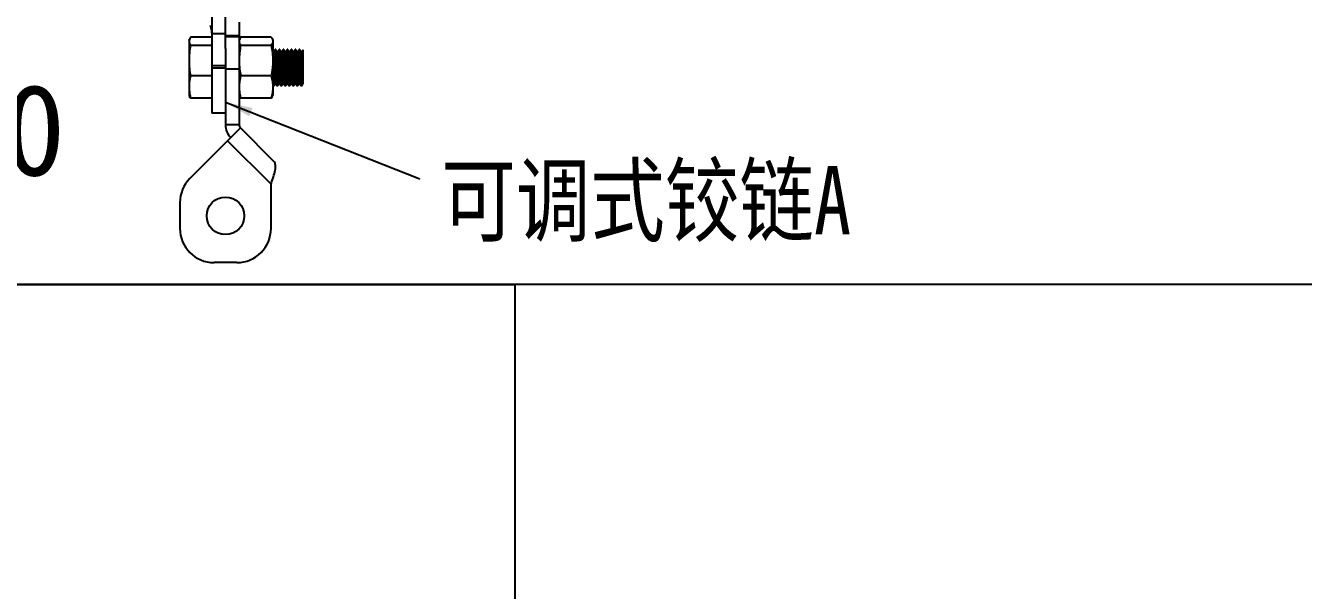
# Model space of a CAD drawing. Extents: x 1680110 to 4798266, y 269661 to 1249705.
# Drawn here: x 2405521 to 2410215, y 650550 to 652624 of the extents above; entities that cross this region are included whole.
import ezdxf

# ---------------------------------------------------------------- set-up
doc = ezdxf.new("R2010")
doc.units = 0
doc.header["$LTSCALE"] = 1000
doc.header["$MEASUREMENT"] = 0
doc.layers.add('BZ', color=8, linetype='Continuous')
doc.layers.add('DIM_SYMB', color=3, linetype='Continuous')
doc.styles.add('HZ', font='txt', dxfattribs={"width": 0.7, "height": 5, "bigfont": 'STF:宋体'})
doc.styles.get("Standard").update_dxf_attribs({"font": 'gbenor.shx', "bigfont": 'gbcbig.shx'})
doc.dimstyles.get("Standard").update_dxf_attribs({"dimscale": 100, "dimtxt": 3.5, "dimasz": 1, "dimexe": 2.5, "dimexo": 3, "dimgap": 1.5, "dimtad": 1, "dimdec": 0, "dimzin": 0, "dimdsep": 46, "dimtxsty": 'Standard', "dimblk": 'ARCHTICK', "dimcen": 0.09, "dimadec": 0, "dimazin": 0, "dimtfac": 1, "dimtdec": 0, "dimtix": 1, "dimtmove": 2, "dimatfit": 3, "dimfxl": 1, "dimtolj": 1, "dimtzin": 0, "dimarcsym": 0})

# ---------------------------------------------------------------- blocks, each defined once
blk = doc.blocks.new('gfhhrryyfd')
at = {"linetype": 'Continuous'}
for p, q in [((3694999.2, -1754705.8), (3694999.2, -1755142.8)), ((3695049.4, -1754904.8), (3695049.4, -1754705.8)), ((3695099.6, -1754808.3), (3695099.6, -1755184.6)), ((3694915.6, -1754875.2), (3694916.9, -1754871.5)), ((3694915.6, -1754875.2), (3694915.6, -1755075.9)), ((3694999.2, -1754863.6), (3694921.2, -1754863.6)), ((3694999.2, -1754850), (3695049.4, -1754850)), ((3695049.4, -1754857.3), (3695099.6, -1754857.3)), ((3695099.6, -1754862.4), (3695049.4, -1754862.4)), ((3695099.6, -1754875.2), (3695100.9, -1754871.5)), ((3695217.7, -1754863.6), (3695105.2, -1754863.6)), ((3695222, -1754871.5), (3695223.3, -1754875.2)), ((3695223.3, -1754875.2), (3695223.3, -1755075.9)), ((3694999.2, -1754893.6), (3694921.2, -1754893.6)), ((3695049.4, -1754904.8), (3695049.4, -1755184.6)), ((3695217.7, -1754893.6), (3695105.2, -1754893.6)), ((3695224, -1754916.7), (3695223.3, -1754915.5)), ((3695227.5, -1754916.6), (3695224, -1754916.6)), ((3695232, -1754908.8), (3695227.5, -1754916.5)), ((3695232, -1754908.8), (3695232.1, -1754908.6)), ((3695234, -1754908.6), (3695232.1, -1754908.6)), ((3695234.1, -1754908.8), (3695234, -1754908.6)), ((3695238.6, -1754916.6), (3695234.1, -1754908.8)), ((3695242.2, -1754916.6), (3695238.6, -1754916.6)), ((3695238.7, -1754916.7), (3695238.6, -1754916.6)), ((3695246.6, -1754908.8), (3695242.1, -1754916.5)), ((3695246.6, -1754908.8), (3695246.8, -1754908.6)), ((3695248.6, -1754908.6), (3695246.8, -1754908.6)), ((3695248.7, -1754908.8), (3695248.6, -1754908.6)), ((3695253.2, -1754916.6), (3695248.7, -1754908.8)), ((3695256.8, -1754916.6), (3695253.2, -1754916.6)), ((3695253.3, -1754916.7), (3695253.2, -1754916.6)), ((3695261.3, -1754908.8), (3695256.8, -1754916.5)), ((3695261.3, -1754908.8), (3695261.4, -1754908.6)), ((3695263.2, -1754908.6), (3695261.4, -1754908.6)), ((3695263.4, -1754908.8), (3695263.2, -1754908.6)), ((3695267.9, -1754916.6), (3695263.4, -1754908.8)), ((3695271.5, -1754916.6), (3695267.9, -1754916.6)), ((3695268, -1754916.7), (3695267.9, -1754916.6)), ((3695275.9, -1754908.8), (3695271.4, -1754916.5)), ((3695275.9, -1754908.8), (3695276, -1754908.6)), ((3695277.9, -1754908.6), (3695276, -1754908.6)), ((3695278, -1754908.8), (3695277.9, -1754908.6)), ((3695282.5, -1754916.6), (3695278, -1754908.8)), ((3695286.1, -1754916.6), (3695282.5, -1754916.6)), ((3695282.6, -1754916.7), (3695282.5, -1754916.6)), ((3695290.5, -1754908.8), (3695286, -1754916.5)), ((3695290.5, -1754908.8), (3695290.7, -1754908.6)), ((3695292.5, -1754908.6), (3695290.7, -1754908.6)), ((3695292.6, -1754908.8), (3695292.5, -1754908.6)), ((3695297.2, -1754916.6), (3695292.6, -1754908.8)), ((3695300.7, -1754916.6), (3695297.2, -1754916.6)), ((3695297.2, -1754916.7), (3695297.2, -1754916.6)), ((3695305.2, -1754908.8), (3695300.7, -1754916.5)), ((3695305.2, -1754908.8), (3695305.3, -1754908.6)), ((3695307.1, -1754908.6), (3695305.3, -1754908.6)), ((3695307.3, -1754908.8), (3695307.1, -1754908.6)), ((3695311.8, -1754916.6), (3695307.3, -1754908.8)), ((3695315.4, -1754916.6), (3695311.8, -1754916.6)), ((3695311.9, -1754916.7), (3695311.8, -1754916.6)), ((3695319.8, -1754908.8), (3695315.3, -1754916.5)), ((3695319.8, -1754908.8), (3695320, -1754908.6)), ((3695321.8, -1754908.6), (3695320, -1754908.6)), ((3695321.9, -1754908.8), (3695321.8, -1754908.6)), ((3695326.4, -1754916.6), (3695321.9, -1754908.8)), ((3695330, -1754916.6), (3695326.4, -1754916.6)), ((3695326.5, -1754916.7), (3695326.4, -1754916.6)), ((3695333.7, -1754910), (3695329.9, -1754916.5)), ((3695333.7, -1754910), (3695333.7, -1755034.5)), ((3695049.4, -1754968.2), (3694999.2, -1754968.2)), ((3694999.2, -1754975.5), (3695049.4, -1754975.5)), ((3695099.6, -1754980.7), (3695049.4, -1754980.7)), ((3694999.2, -1755005.5), (3694921.2, -1755005.5)), ((3695217.7, -1755005.5), (3695105.2, -1755005.5)), ((3694915.6, -1755075.9), (3694916.9, -1755079.6)), ((3695099.6, -1755075.9), (3695100.9, -1755079.6)), ((3695222, -1755079.6), (3695223.3, -1755075.9)), ((3695223.3, -1755040), (3695224.7, -1755042.3)), ((3695224.7, -1755042.3), (3695224.8, -1755042.4)), ((3695226.6, -1755042.4), (3695224.8, -1755042.4)), ((3695226.8, -1755042.3), (3695226.6, -1755042.4)), ((3695226.8, -1755042.3), (3695231.3, -1755034.5)), ((3695231.2, -1755034.5), (3695234.8, -1755034.5)), ((3695234.7, -1755034.4), (3695234.8, -1755034.5)), ((3695234.8, -1755034.5), (3695239.3, -1755042.3)), ((3695239.3, -1755042.3), (3695239.5, -1755042.4)), ((3695241.3, -1755042.4), (3695239.5, -1755042.4)), ((3695241.4, -1755042.3), (3695241.3, -1755042.4)), ((3695241.4, -1755042.3), (3695245.9, -1755034.5)), ((3695245.8, -1755034.5), (3695249.4, -1755034.5)), ((3695249.3, -1755034.4), (3695249.4, -1755034.5)), ((3695249.4, -1755034.5), (3695253.9, -1755042.3)), ((3695253.9, -1755042.3), (3695254.1, -1755042.4)), ((3695255.9, -1755042.4), (3695254.1, -1755042.4)), ((3695256.1, -1755042.3), (3695255.9, -1755042.4)), ((3695256.1, -1755042.3), (3695260.5, -1755034.5)), ((3695260.5, -1755034.5), (3695264.1, -1755034.5)), ((3695264, -1755034.4), (3695264.1, -1755034.5)), ((3695264.1, -1755034.5), (3695268.6, -1755042.3)), ((3695268.6, -1755042.3), (3695268.7, -1755042.4)), ((3695270.6, -1755042.4), (3695268.7, -1755042.4)), ((3695270.7, -1755042.3), (3695270.6, -1755042.4)), ((3695270.7, -1755042.3), (3695275.2, -1755034.5)), ((3695275.1, -1755034.5), (3695278.7, -1755034.5)), ((3695278.6, -1755034.4), (3695278.7, -1755034.5)), ((3695278.7, -1755034.5), (3695283.2, -1755042.3)), ((3695283.2, -1755042.3), (3695283.4, -1755042.4)), ((3695285.2, -1755042.4), (3695283.4, -1755042.4)), ((3695285.3, -1755042.3), (3695285.2, -1755042.4)), ((3695285.3, -1755042.3), (3695289.8, -1755034.5)), ((3695289.8, -1755034.5), (3695293.3, -1755034.5)), ((3695293.3, -1755034.4), (3695293.3, -1755034.5)), ((3695293.3, -1755034.5), (3695297.9, -1755042.3)), ((3695297.9, -1755042.3), (3695298, -1755042.4)), ((3695299.8, -1755042.4), (3695298, -1755042.4)), ((3695300, -1755042.3), (3695299.8, -1755042.4)), ((3695300, -1755042.3), (3695304.4, -1755034.5)), ((3695304.4, -1755034.5), (3695308, -1755034.5)), ((3695307.9, -1755034.4), (3695308, -1755034.5)), ((3695308, -1755034.5), (3695312.5, -1755042.3)), ((3695312.5, -1755042.3), (3695312.6, -1755042.4)), ((3695314.5, -1755042.4), (3695312.6, -1755042.4)), ((3695314.6, -1755042.3), (3695314.5, -1755042.4)), ((3695314.6, -1755042.3), (3695319.1, -1755034.5)), ((3695319, -1755034.5), (3695322.6, -1755034.5)), ((3695322.5, -1755034.4), (3695322.4, -1755034.1)), ((3695322.5, -1755034.4), (3695322.6, -1755034.5)), ((3695322.6, -1755034.5), (3695327.1, -1755042.3)), ((3695327.3, -1755042.4), (3695327.1, -1755042.3)), ((3695329.1, -1755042.4), (3695327.3, -1755042.4)), ((3695329.1, -1755042.4), (3695329.2, -1755042.3)), ((3695329.2, -1755042.3), (3695333.7, -1755034.5)), ((3695333.7, -1755034.5), (3695333.7, -1755034.5)), ((3694999.2, -1755087.5), (3694921.2, -1755087.5)), ((3695217.7, -1755087.5), (3695105.2, -1755087.5)), ((3695049.4, -1755142.8), (3694999.2, -1755142.8)), ((3695104.5, -1755196.5), (3694918.9, -1755382)), ((3695099.6, -1755184.6), (3695049.4, -1755184.6)), ((3695227.6, -1755319.6), (3695104.5, -1755196.5)), ((3695216.7, -1755403.3), (3695057.1, -1755243.8)), ((3695216.7, -1755565.2), (3695216.7, -1755403.3)), ((3694882.1, -1755470.8), (3694882.1, -1755565.2)), ((3695091.2, -1755690.6), (3695007.6, -1755690.6))]:
    blk.add_line(p, q, dxfattribs=at)
blk.add_circle((3695049.4, -1755519.2), 69, dxfattribs=at)
for centre, radius, start, end in [((3695116.3, -1755184.6), 66.9, 180, 225), ((3695116.3, -1755184.6), 16.7, 180, 225), ((3695007.6, -1755470.8), 125.5, 135, 180), ((3695007.6, -1755565.2), 125.5, 180, 270), ((3695091.2, -1755565.2), 125.5, 270, 0)]:
    blk.add_arc(centre, radius, start, end, dxfattribs=at)
for points, knots in [([(3694999.2, -1754847.1), (3694999.2, -1754844.8), (3694998.8, -1754835.8), (3694996.7, -1754826.9), (3694994.3, -1754820.6)], [0, 0, 0, 0, 0.253333, 1, 1, 1, 1]), ([(3694916.8, -1754871.6), (3694916.6, -1754872.2), (3694915.9, -1754874.4), (3694915.6, -1754876.8), (3694915.6, -1754878.6)], [0, 0, 0, 0, 0.256979, 1, 1, 1, 1]), ([(3694915.6, -1754878.6), (3694915.6, -1754881.2), (3694916.8, -1754886.6), (3694919.6, -1754891.3), (3694921.2, -1754893.6)], [0, 0, 0, 0, 0.473493, 1, 1, 1, 1]), ([(3694921.2, -1754863.6), (3694920.7, -1754864.3), (3694919.1, -1754866.8), (3694917.6, -1754869.5), (3694916.8, -1754871.6)], [0, 0, 0, 0, 0.262452, 1, 1, 1, 1]), ([(3695100.8, -1754871.6), (3695100.6, -1754872.2), (3695099.9, -1754874.4), (3695099.6, -1754876.8), (3695099.6, -1754878.6)], [0, 0, 0, 0, 0.256979, 1, 1, 1, 1]), ([(3695099.6, -1754878.6), (3695099.6, -1754881.2), (3695100.8, -1754886.6), (3695103.6, -1754891.3), (3695105.2, -1754893.6)], [0, 0, 0, 0, 0.473493, 1, 1, 1, 1]), ([(3695105.2, -1754863.6), (3695104.7, -1754864.3), (3695103, -1754866.8), (3695101.6, -1754869.5), (3695100.8, -1754871.6)], [0, 0, 0, 0, 0.262452, 1, 1, 1, 1]), ([(3695217.7, -1754863.6), (3695218.1, -1754864.3), (3695219.8, -1754866.8), (3695221.3, -1754869.5), (3695222, -1754871.6)], [0, 0, 0, 0, 0.262452, 1, 1, 1, 1]), ([(3695223.3, -1754878.6), (3695223.3, -1754881.2), (3695222.1, -1754886.6), (3695219.3, -1754891.3), (3695217.7, -1754893.6)], [0, 0, 0, 0, 0.473493, 1, 1, 1, 1]), ([(3695222, -1754871.6), (3695222.2, -1754872.2), (3695223, -1754874.4), (3695223.3, -1754876.8), (3695223.3, -1754878.6)], [0, 0, 0, 0, 0.256979, 1, 1, 1, 1]), ([(3695231.2, -1755034.5), (3695231.1, -1755034.5), (3695230.9, -1755034), (3695230.7, -1755033.3), (3695230.5, -1755031.9), (3695230.3, -1755030), (3695230.1, -1755027.7), (3695229.8, -1755023.6), (3695229.4, -1755017.4), (3695228.9, -1755008.9), (3695228.5, -1754999.2), (3695228.1, -1754988.6), (3695227.6, -1754977.5), (3695227.2, -1754966.4), (3695226.7, -1754955.6), (3695226.3, -1754945.5), (3695225.9, -1754936.5), (3695225.4, -1754929), (3695225, -1754923.2), (3695224.7, -1754919.5), (3695224.3, -1754917.5), (3695224.2, -1754916.9), (3695224, -1754916.7)], [0, 0, 0, 0, 0.002979, 0.01011, 0.021658, 0.037569, 0.057721, 0.081935, 0.141647, 0.214533, 0.297928, 0.388772, 0.483731, 0.57932, 0.672029, 0.758454, 0.835426, 0.900125, 0.95019, 0.983823, 0.99411, 1, 1, 1, 1]), ([(3695234.7, -1755034.4), (3695234.6, -1755034.2), (3695234.4, -1755033.5), (3695234.1, -1755031.6), (3695233.7, -1755027.9), (3695233.3, -1755022.1), (3695232.9, -1755014.6), (3695232.4, -1755005.6), (3695232, -1754995.5), (3695231.6, -1754984.7), (3695231.1, -1754973.6), (3695230.7, -1754962.5), (3695230.3, -1754951.9), (3695229.8, -1754942.2), (3695229.4, -1754933.7), (3695229, -1754927.5), (3695228.7, -1754923.4), (3695228.5, -1754921), (3695228.3, -1754919.2), (3695228, -1754917.8), (3695227.9, -1754917.1), (3695227.7, -1754916.6), (3695227.5, -1754916.6)], [0, 0, 0, 0, 0.005873, 0.016149, 0.049758, 0.099805, 0.164491, 0.241456, 0.327881, 0.420594, 0.516191, 0.611162, 0.702019, 0.785427, 0.858327, 0.918049, 0.942268, 0.962424, 0.978338, 0.989888, 0.997021, 1, 1, 1, 1]), ([(3695232.1, -1754908.6), (3695232.3, -1754908.6), (3695232.5, -1754909.2), (3695232.6, -1754910.1), (3695232.9, -1754911.7), (3695233.1, -1754913.9), (3695233.3, -1754916.7), (3695233.6, -1754921.6), (3695233.8, -1754925.5), (3695234, -1754928.2)], [0, 0, 0, 0, 0.020019, 0.07017, 0.151772, 0.264355, 0.406919, 0.578181, 1, 1, 1, 1]), ([(3695234, -1754928.2), (3695234.2, -1754933.3), (3695234.7, -1754944.4), (3695235.3, -1754961.9), (3695236, -1754980.5), (3695236.6, -1754998.6), (3695237.2, -1755012.8), (3695237.6, -1755022.9), (3695237.9, -1755029.1), (3695238.3, -1755034.1), (3695238.6, -1755038), (3695238.9, -1755040.6), (3695239.1, -1755041.9), (3695239.3, -1755042.3)], [0, 0, 0, 0, 0.134266, 0.291405, 0.458589, 0.622157, 0.76875, 0.831861, 0.886406, 0.93127, 0.965547, 0.98857, 1, 1, 1, 1]), ([(3695235.8, -1754928.2), (3695235.7, -1754925.6), (3695235.4, -1754921.1), (3695235.1, -1754915.8), (3695234.8, -1754912.5), (3695234.6, -1754910.7), (3695234.4, -1754909.6), (3695234.2, -1754908.9), (3695234.1, -1754908.8)], [0, 0, 0, 0, 0.396583, 0.701222, 0.815876, 0.904197, 0.965566, 1, 1, 1, 1]), ([(3695241.3, -1755042.4), (3695241.2, -1755042.4), (3695241, -1755042.1), (3695240.9, -1755041.6), (3695240.7, -1755040.7), (3695240.5, -1755038.8), (3695240.2, -1755035.6), (3695239.9, -1755030.8), (3695239.5, -1755024.8), (3695239.2, -1755017.7), (3695238.9, -1755009.7), (3695238.4, -1754997.7), (3695237.8, -1754981.9), (3695237.2, -1754962.9), (3695236.5, -1754944.9), (3695236, -1754933.5), (3695235.8, -1754928.2)], [0, 0, 0, 0, 0.002174, 0.007143, 0.015155, 0.026218, 0.057308, 0.0998, 0.152795, 0.215156, 0.285539, 0.362424, 0.528951, 0.700411, 0.862061, 1, 1, 1, 1]), ([(3695245.8, -1755034.5), (3695245.7, -1755034.5), (3695245.5, -1755034), (3695245.4, -1755033.3), (3695245.1, -1755031.9), (3695244.9, -1755030), (3695244.7, -1755027.7), (3695244.4, -1755023.6), (3695244, -1755017.4), (3695243.6, -1755008.9), (3695243.1, -1754999.2), (3695242.7, -1754988.6), (3695242.3, -1754977.5), (3695241.8, -1754966.4), (3695241.4, -1754955.6), (3695240.9, -1754945.5), (3695240.5, -1754936.5), (3695240.1, -1754929), (3695239.7, -1754923.2), (3695239.3, -1754919.5), (3695239, -1754917.5), (3695238.8, -1754916.9), (3695238.7, -1754916.7)], [0, 0, 0, 0, 0.002978, 0.01011, 0.021657, 0.037569, 0.05772, 0.081935, 0.141646, 0.214533, 0.297927, 0.388772, 0.483732, 0.579321, 0.67203, 0.758455, 0.835427, 0.900125, 0.95019, 0.983823, 0.994113, 1, 1, 1, 1]), ([(3695249.3, -1755034.4), (3695249.2, -1755034.2), (3695249.1, -1755033.5), (3695248.7, -1755031.6), (3695248.4, -1755027.9), (3695247.9, -1755022.1), (3695247.5, -1755014.6), (3695247.1, -1755005.6), (3695246.6, -1754995.5), (3695246.2, -1754984.7), (3695245.8, -1754973.6), (3695245.3, -1754962.5), (3695244.9, -1754951.9), (3695244.5, -1754942.2), (3695244, -1754933.7), (3695243.6, -1754927.5), (3695243.3, -1754923.4), (3695243.1, -1754921), (3695242.9, -1754919.2), (3695242.7, -1754917.8), (3695242.5, -1754917.1), (3695242.3, -1754916.6), (3695242.2, -1754916.6)], [0, 0, 0, 0, 0.005876, 0.016149, 0.049759, 0.099805, 0.164492, 0.241457, 0.327882, 0.420595, 0.516192, 0.611162, 0.702019, 0.785427, 0.858326, 0.918048, 0.942268, 0.962423, 0.978338, 0.989888, 0.997021, 1, 1, 1, 1]), ([(3695246.8, -1754908.6), (3695246.9, -1754908.6), (3695247.1, -1754909.2), (3695247.3, -1754910.1), (3695247.5, -1754911.7), (3695247.7, -1754913.9), (3695247.9, -1754916.7), (3695248.3, -1754921.6), (3695248.5, -1754925.5), (3695248.6, -1754928.2)], [0, 0, 0, 0, 0.020001, 0.07014, 0.151733, 0.264317, 0.406882, 0.578148, 1, 1, 1, 1]), ([(3695248.6, -1754928.2), (3695248.9, -1754933.3), (3695249.3, -1754944.4), (3695250, -1754961.9), (3695250.6, -1754980.5), (3695251.2, -1754998.6), (3695251.8, -1755012.8), (3695252.3, -1755022.9), (3695252.6, -1755029.1), (3695252.9, -1755034.1), (3695253.2, -1755038), (3695253.6, -1755040.6), (3695253.7, -1755041.9), (3695253.9, -1755042.3)], [0, 0, 0, 0, 0.134269, 0.291411, 0.458596, 0.622169, 0.768759, 0.831867, 0.886409, 0.931272, 0.965549, 0.988571, 1, 1, 1, 1]), ([(3695249.2, -1754911.1), (3695249.2, -1754910.6), (3695249, -1754909.8), (3695248.9, -1754909), (3695248.7, -1754908.8)], [0, 0, 0, 0, 0.649891, 1, 1, 1, 1]), ([(3695250.4, -1754928.2), (3695250.3, -1754924.7), (3695249.9, -1754919), (3695249.5, -1754913.3), (3695249.2, -1754911.1)], [0, 0, 0, 0, 0.610019, 1, 1, 1, 1]), ([(3695255.9, -1755042.4), (3695255.8, -1755042.4), (3695255.7, -1755042.1), (3695255.5, -1755041.6), (3695255.4, -1755040.7), (3695255.1, -1755038.8), (3695254.8, -1755035.6), (3695254.5, -1755030.8), (3695254.2, -1755024.8), (3695253.8, -1755017.7), (3695253.5, -1755009.7), (3695253, -1754997.7), (3695252.5, -1754981.9), (3695251.8, -1754962.9), (3695251.2, -1754944.9), (3695250.7, -1754933.5), (3695250.4, -1754928.2)], [0, 0, 0, 0, 0.002174, 0.007143, 0.015155, 0.026219, 0.057308, 0.099801, 0.152799, 0.215164, 0.285548, 0.362433, 0.52896, 0.700423, 0.862066, 1, 1, 1, 1]), ([(3695253.8, -1754918.7), (3695253.7, -1754918.3), (3695253.6, -1754917.6), (3695253.4, -1754916.9), (3695253.3, -1754916.7)], [0, 0, 0, 0, 0.639122, 1, 1, 1, 1]), ([(3695260.5, -1755034.5), (3695260.4, -1755034.5), (3695260.2, -1755034.1), (3695260, -1755033.4), (3695259.8, -1755032.2), (3695259.5, -1755029.8), (3695259.2, -1755025.6), (3695258.8, -1755019.5), (3695258.4, -1755011.9), (3695258, -1755003.2), (3695257.5, -1754993.6), (3695257, -1754979.9), (3695256.3, -1754963.1), (3695255.6, -1754944.5), (3695254.8, -1754929.9), (3695254.2, -1754921.8), (3695253.8, -1754918.7)], [0, 0, 0, 0, 0.002721, 0.00909, 0.019375, 0.033552, 0.073167, 0.126736, 0.192564, 0.268551, 0.352267, 0.441032, 0.622264, 0.78921, 0.920663, 1, 1, 1, 1]), ([(3695257.5, -1754918.7), (3695257.4, -1754918.2), (3695257.2, -1754917.5), (3695257, -1754916.8), (3695256.9, -1754916.6), (3695256.8, -1754916.6)], [0, 0, 0, 0, 0.718602, 0.909136, 1, 1, 1, 1]), ([(3695264, -1755034.4), (3695263.7, -1755033.9), (3695263.5, -1755032.2), (3695263.1, -1755028.9), (3695262.7, -1755023.9), (3695262.3, -1755017.5), (3695261.9, -1755009.8), (3695261.4, -1754997.6), (3695260.7, -1754981.3), (3695259.9, -1754961.6), (3695259.2, -1754943.6), (3695258.4, -1754929.5), (3695257.9, -1754921.7), (3695257.5, -1754918.7)], [0, 0, 0, 0, 0.014257, 0.043391, 0.086675, 0.142827, 0.210147, 0.286587, 0.457295, 0.634268, 0.796057, 0.923071, 1, 1, 1, 1]), ([(3695261.4, -1754908.6), (3695261.5, -1754908.6), (3695261.6, -1754908.9), (3695261.8, -1754909.7), (3695262, -1754910.5), (3695262, -1754911.1)], [0, 0, 0, 0, 0.086019, 0.276039, 1, 1, 1, 1]), ([(3695262, -1754911.1), (3695262.3, -1754913.3), (3695262.7, -1754919), (3695263.1, -1754924.7), (3695263.2, -1754928.2)], [0, 0, 0, 0, 0.389981, 1, 1, 1, 1]), ([(3695263.2, -1754928.2), (3695263.5, -1754933.3), (3695264, -1754944.4), (3695264.6, -1754961.9), (3695265.2, -1754980.5), (3695265.9, -1754998.6), (3695266.4, -1755012.8), (3695266.9, -1755022.9), (3695267.2, -1755029.1), (3695267.5, -1755034.1), (3695267.8, -1755038), (3695268.2, -1755040.6), (3695268.4, -1755041.9), (3695268.6, -1755042.3)], [0, 0, 0, 0, 0.134265, 0.291401, 0.458586, 0.622159, 0.768752, 0.831864, 0.886409, 0.931273, 0.965549, 0.988571, 1, 1, 1, 1]), ([(3695265.1, -1754928.2), (3695264.9, -1754925.6), (3695264.7, -1754921.1), (3695264.3, -1754915.8), (3695264, -1754912.5), (3695263.8, -1754910.7), (3695263.6, -1754909.6), (3695263.5, -1754908.9), (3695263.4, -1754908.8)], [0, 0, 0, 0, 0.396585, 0.701214, 0.815871, 0.904193, 0.965566, 1, 1, 1, 1]), ([(3695270.6, -1755042.4), (3695270.5, -1755042.4), (3695270.3, -1755042.1), (3695270.2, -1755041.6), (3695270, -1755040.7), (3695269.8, -1755038.8), (3695269.5, -1755035.6), (3695269.1, -1755030.8), (3695268.8, -1755024.8), (3695268.5, -1755017.7), (3695268.1, -1755009.7), (3695267.7, -1754997.7), (3695267.1, -1754981.9), (3695266.5, -1754962.9), (3695265.8, -1754944.9), (3695265.3, -1754933.5), (3695265.1, -1754928.2)], [0, 0, 0, 0, 0.00218, 0.007155, 0.015172, 0.026242, 0.05734, 0.099838, 0.152839, 0.215202, 0.285583, 0.362465, 0.528987, 0.700438, 0.862073, 1, 1, 1, 1]), ([(3695275.1, -1755034.5), (3695275, -1755034.5), (3695274.8, -1755034), (3695274.6, -1755033.3), (3695274.4, -1755031.9), (3695274.2, -1755030), (3695274, -1755027.7), (3695273.7, -1755023.6), (3695273.3, -1755017.4), (3695272.8, -1755008.9), (3695272.4, -1754999.2), (3695272, -1754988.6), (3695271.5, -1754977.5), (3695271.1, -1754966.4), (3695270.7, -1754955.6), (3695270.2, -1754945.5), (3695269.8, -1754936.5), (3695269.4, -1754929), (3695268.9, -1754923.2), (3695268.6, -1754919.5), (3695268.2, -1754917.5), (3695268.1, -1754916.9), (3695268, -1754916.7)], [0, 0, 0, 0, 0.002979, 0.01011, 0.021658, 0.037569, 0.057721, 0.081935, 0.141646, 0.214533, 0.297928, 0.388772, 0.483732, 0.579321, 0.672029, 0.758455, 0.835426, 0.900125, 0.95019, 0.983823, 0.994111, 1, 1, 1, 1]), ([(3695278.6, -1755034.4), (3695278.5, -1755034.2), (3695278.3, -1755033.5), (3695278, -1755031.6), (3695277.6, -1755027.9), (3695277.2, -1755022.1), (3695276.8, -1755014.6), (3695276.4, -1755005.6), (3695275.9, -1754995.5), (3695275.5, -1754984.7), (3695275, -1754973.6), (3695274.6, -1754962.5), (3695274.2, -1754951.9), (3695273.7, -1754942.2), (3695273.3, -1754933.7), (3695272.9, -1754927.5), (3695272.6, -1754923.4), (3695272.4, -1754921), (3695272.2, -1754919.2), (3695271.9, -1754917.8), (3695271.8, -1754917.1), (3695271.6, -1754916.6), (3695271.5, -1754916.6)], [0, 0, 0, 0, 0.005874, 0.016149, 0.049759, 0.099805, 0.164491, 0.241457, 0.327881, 0.420594, 0.516191, 0.611162, 0.702019, 0.785427, 0.858326, 0.918049, 0.942267, 0.962424, 0.978338, 0.989888, 0.99702, 1, 1, 1, 1]), ([(3695276, -1754908.6), (3695276.2, -1754908.6), (3695276.4, -1754909.2), (3695276.5, -1754910.1), (3695276.8, -1754911.7), (3695277, -1754913.9), (3695277.2, -1754916.7), (3695277.5, -1754921.6), (3695277.7, -1754925.5), (3695277.9, -1754928.2)], [0, 0, 0, 0, 0.020002, 0.070138, 0.151731, 0.264311, 0.406878, 0.578148, 1, 1, 1, 1]), ([(3695277.9, -1754928.2), (3695278.1, -1754933.3), (3695278.6, -1754944.4), (3695279.2, -1754961.9), (3695279.9, -1754980.5), (3695280.5, -1754998.6), (3695281.1, -1755012.8), (3695281.5, -1755022.9), (3695281.9, -1755029.1), (3695282.2, -1755034.1), (3695282.5, -1755038), (3695282.8, -1755040.6), (3695283, -1755041.9), (3695283.2, -1755042.3)], [0, 0, 0, 0, 0.134268, 0.29141, 0.458592, 0.622161, 0.768754, 0.831863, 0.886406, 0.93127, 0.965548, 0.98857, 1, 1, 1, 1]), ([(3695279.7, -1754928.2), (3695279.6, -1754925.6), (3695279.3, -1754921.1), (3695279, -1754915.8), (3695278.7, -1754912.5), (3695278.5, -1754910.7), (3695278.3, -1754909.6), (3695278.1, -1754908.9), (3695278, -1754908.8)], [0, 0, 0, 0, 0.396583, 0.701222, 0.815876, 0.904197, 0.965566, 1, 1, 1, 1]), ([(3695285.2, -1755042.4), (3695285.1, -1755042.4), (3695284.9, -1755042.1), (3695284.8, -1755041.6), (3695284.6, -1755040.7), (3695284.4, -1755038.8), (3695284.1, -1755035.6), (3695283.8, -1755030.8), (3695283.4, -1755024.8), (3695283.1, -1755017.7), (3695282.8, -1755009.7), (3695282.3, -1754997.7), (3695281.7, -1754981.9), (3695281.1, -1754962.9), (3695280.4, -1754944.9), (3695280, -1754933.5), (3695279.7, -1754928.2)], [0, 0, 0, 0, 0.002173, 0.007141, 0.015151, 0.026214, 0.057302, 0.099793, 0.152788, 0.21515, 0.285533, 0.362419, 0.528947, 0.70041, 0.862061, 1, 1, 1, 1]), ([(3695289.8, -1755034.5), (3695289.6, -1755034.5), (3695289.4, -1755034), (3695289.3, -1755033.3), (3695289, -1755031.9), (3695288.8, -1755030), (3695288.6, -1755027.7), (3695288.3, -1755023.6), (3695287.9, -1755017.4), (3695287.5, -1755008.9), (3695287, -1754999.2), (3695286.6, -1754988.6), (3695286.2, -1754977.5), (3695285.7, -1754966.4), (3695285.3, -1754955.6), (3695284.9, -1754945.5), (3695284.4, -1754936.5), (3695284, -1754929), (3695283.6, -1754923.2), (3695283.2, -1754919.5), (3695282.9, -1754917.5), (3695282.7, -1754916.9), (3695282.6, -1754916.7)], [0, 0, 0, 0, 0.002977, 0.010111, 0.021656, 0.037569, 0.05772, 0.081935, 0.141646, 0.214533, 0.297927, 0.388772, 0.483731, 0.579321, 0.67203, 0.758455, 0.835427, 0.900126, 0.95019, 0.983823, 0.994112, 1, 1, 1, 1]), ([(3695293.3, -1755034.4), (3695293.1, -1755034.2), (3695293, -1755033.5), (3695292.6, -1755031.6), (3695292.3, -1755027.9), (3695291.9, -1755022.1), (3695291.4, -1755014.6), (3695291, -1755005.6), (3695290.6, -1754995.5), (3695290.1, -1754984.7), (3695289.7, -1754973.6), (3695289.2, -1754962.5), (3695288.8, -1754951.9), (3695288.4, -1754942.2), (3695287.9, -1754933.7), (3695287.5, -1754927.5), (3695287.2, -1754923.4), (3695287, -1754921), (3695286.8, -1754919.2), (3695286.6, -1754917.8), (3695286.4, -1754917.1), (3695286.2, -1754916.6), (3695286.1, -1754916.6)], [0, 0, 0, 0, 0.005876, 0.016149, 0.049758, 0.099805, 0.164491, 0.241457, 0.327882, 0.420595, 0.516192, 0.611162, 0.702019, 0.785427, 0.858326, 0.918048, 0.942269, 0.962423, 0.978339, 0.989887, 0.997021, 1, 1, 1, 1]), ([(3695290.7, -1754908.6), (3695290.8, -1754908.6), (3695291, -1754909.2), (3695291.2, -1754910.1), (3695291.4, -1754911.7), (3695291.6, -1754913.9), (3695291.8, -1754916.7), (3695292.2, -1754921.6), (3695292.4, -1754925.5), (3695292.5, -1754928.2)], [0, 0, 0, 0, 0.02002, 0.070175, 0.151778, 0.264365, 0.406925, 0.578181, 1, 1, 1, 1]), ([(3695292.5, -1754928.2), (3695292.8, -1754933.3), (3695293.2, -1754944.4), (3695293.9, -1754961.9), (3695294.5, -1754980.5), (3695295.1, -1754998.6), (3695295.7, -1755012.8), (3695296.2, -1755022.9), (3695296.5, -1755029.1), (3695296.8, -1755034.1), (3695297.1, -1755038), (3695297.5, -1755040.6), (3695297.6, -1755041.9), (3695297.9, -1755042.3)], [0, 0, 0, 0, 0.134269, 0.291408, 0.458594, 0.622169, 0.768759, 0.831867, 0.88641, 0.931273, 0.96555, 0.988571, 1, 1, 1, 1]), ([(3695294.3, -1754928.2), (3695294.2, -1754925.6), (3695294, -1754921.1), (3695293.6, -1754915.8), (3695293.3, -1754912.5), (3695293.1, -1754910.7), (3695292.9, -1754909.6), (3695292.8, -1754908.9), (3695292.6, -1754908.8)], [0, 0, 0, 0, 0.396587, 0.701221, 0.815874, 0.904193, 0.965565, 1, 1, 1, 1]), ([(3695299.8, -1755042.4), (3695299.7, -1755042.4), (3695299.6, -1755042.1), (3695299.5, -1755041.6), (3695299.3, -1755040.7), (3695299, -1755038.8), (3695298.7, -1755035.6), (3695298.4, -1755030.8), (3695298.1, -1755024.8), (3695297.7, -1755017.7), (3695297.4, -1755009.7), (3695296.9, -1754997.7), (3695296.4, -1754981.9), (3695295.7, -1754962.9), (3695295.1, -1754944.9), (3695294.6, -1754933.5), (3695294.3, -1754928.2)], [0, 0, 0, 0, 0.002177, 0.007149, 0.015164, 0.026231, 0.057324, 0.099819, 0.152819, 0.215184, 0.285568, 0.362452, 0.528978, 0.700435, 0.86207, 1, 1, 1, 1]), ([(3695304.4, -1755034.5), (3695304.3, -1755034.5), (3695304.1, -1755034), (3695303.9, -1755033.3), (3695303.7, -1755031.9), (3695303.5, -1755030), (3695303.2, -1755027.7), (3695302.9, -1755023.6), (3695302.6, -1755017.4), (3695302.1, -1755008.9), (3695301.7, -1754999.2), (3695301.2, -1754988.6), (3695300.8, -1754977.5), (3695300.4, -1754966.4), (3695299.9, -1754955.6), (3695299.5, -1754945.5), (3695299.1, -1754936.5), (3695298.6, -1754929), (3695298.2, -1754923.2), (3695297.8, -1754919.5), (3695297.5, -1754917.5), (3695297.3, -1754916.9), (3695297.2, -1754916.7)], [0, 0, 0, 0, 0.002979, 0.010111, 0.021657, 0.037569, 0.05772, 0.081936, 0.141647, 0.214533, 0.297928, 0.388772, 0.483731, 0.57932, 0.672029, 0.758454, 0.835426, 0.900125, 0.95019, 0.983823, 0.99411, 1, 1, 1, 1]), ([(3695307.9, -1755034.4), (3695307.8, -1755034.2), (3695307.6, -1755033.5), (3695307.3, -1755031.6), (3695306.9, -1755027.9), (3695306.5, -1755022.1), (3695306.1, -1755014.6), (3695305.6, -1755005.6), (3695305.2, -1754995.5), (3695304.7, -1754984.7), (3695304.3, -1754973.6), (3695303.9, -1754962.5), (3695303.4, -1754951.9), (3695303, -1754942.2), (3695302.6, -1754933.7), (3695302.2, -1754927.5), (3695301.9, -1754923.4), (3695301.6, -1754921), (3695301.4, -1754919.2), (3695301.2, -1754917.8), (3695301, -1754917.1), (3695300.8, -1754916.6), (3695300.7, -1754916.6)], [0, 0, 0, 0, 0.005873, 0.016149, 0.049758, 0.099805, 0.164491, 0.241456, 0.327881, 0.420594, 0.516191, 0.611162, 0.702019, 0.785427, 0.858327, 0.918049, 0.942269, 0.962424, 0.978339, 0.989888, 0.997022, 1, 1, 1, 1]), ([(3695305.3, -1754908.6), (3695305.4, -1754908.6), (3695305.6, -1754909.2), (3695305.8, -1754910.1), (3695306, -1754911.7), (3695306.3, -1754913.9), (3695306.5, -1754916.7), (3695306.8, -1754921.6), (3695307, -1754925.5), (3695307.1, -1754928.2)], [0, 0, 0, 0, 0.020044, 0.070216, 0.151831, 0.264419, 0.406978, 0.578227, 1, 1, 1, 1]), ([(3695307.1, -1754928.2), (3695307.4, -1754933.3), (3695307.9, -1754944.4), (3695308.5, -1754961.9), (3695309.1, -1754980.5), (3695309.8, -1754998.6), (3695310.3, -1755012.8), (3695310.8, -1755022.9), (3695311.1, -1755029.1), (3695311.5, -1755034.1), (3695311.7, -1755038), (3695312.1, -1755040.6), (3695312.3, -1755041.9), (3695312.5, -1755042.3)], [0, 0, 0, 0, 0.134264, 0.291401, 0.458586, 0.622157, 0.76875, 0.831862, 0.886407, 0.931271, 0.965549, 0.988571, 1, 1, 1, 1]), ([(3695309, -1754928.2), (3695308.8, -1754925.6), (3695308.6, -1754921.1), (3695308.2, -1754915.8), (3695307.9, -1754912.5), (3695307.7, -1754910.7), (3695307.5, -1754909.6), (3695307.4, -1754908.9), (3695307.3, -1754908.8)], [0, 0, 0, 0, 0.396583, 0.701215, 0.815872, 0.904194, 0.965566, 1, 1, 1, 1]), ([(3695314.5, -1755042.4), (3695314.4, -1755042.4), (3695314.2, -1755042.1), (3695314.1, -1755041.6), (3695313.9, -1755040.7), (3695313.7, -1755038.8), (3695313.4, -1755035.6), (3695313.1, -1755030.8), (3695312.7, -1755024.8), (3695312.4, -1755017.7), (3695312, -1755009.7), (3695311.6, -1754997.7), (3695311, -1754981.9), (3695310.4, -1754962.9), (3695309.7, -1754944.9), (3695309.2, -1754933.5), (3695309, -1754928.2)], [0, 0, 0, 0, 0.002178, 0.007152, 0.015168, 0.026236, 0.057331, 0.099828, 0.152827, 0.215189, 0.28557, 0.362453, 0.528977, 0.70043, 0.862069, 1, 1, 1, 1]), ([(3695319, -1755034.5), (3695318.9, -1755034.5), (3695318.7, -1755034), (3695318.5, -1755033.3), (3695318.3, -1755031.9), (3695318.1, -1755030), (3695317.9, -1755027.7), (3695317.6, -1755023.6), (3695317.2, -1755017.4), (3695316.8, -1755008.9), (3695316.3, -1754999.2), (3695315.9, -1754988.6), (3695315.4, -1754977.5), (3695315, -1754966.4), (3695314.6, -1754955.6), (3695314.1, -1754945.5), (3695313.7, -1754936.5), (3695313.3, -1754929), (3695312.8, -1754923.2), (3695312.5, -1754919.5), (3695312.1, -1754917.5), (3695312, -1754916.9), (3695311.9, -1754916.7)], [0, 0, 0, 0, 0.002978, 0.01011, 0.021657, 0.037569, 0.05772, 0.081935, 0.141646, 0.214533, 0.297927, 0.388772, 0.483731, 0.579321, 0.67203, 0.758455, 0.835427, 0.900125, 0.95019, 0.983823, 0.994112, 1, 1, 1, 1]), ([(3695322.4, -1755034.1), (3695322.2, -1755033.4), (3695321.9, -1755031.1), (3695321.5, -1755026.9), (3695321.1, -1755020.8), (3695320.6, -1755013.1), (3695320.2, -1755004), (3695319.8, -1754994), (3695319.3, -1754983.2), (3695318.9, -1754972.2), (3695318.5, -1754961.3), (3695318, -1754951), (3695317.6, -1754941.5), (3695317.2, -1754933.2), (3695316.8, -1754927.2), (3695316.5, -1754923.2), (3695316.3, -1754920.9), (3695316.1, -1754919.1), (3695315.8, -1754917.8), (3695315.7, -1754917), (3695315.5, -1754916.6), (3695315.4, -1754916.6)], [0, 0, 0, 0, 0.019897, 0.056676, 0.109137, 0.175441, 0.253237, 0.339756, 0.431917, 0.526433, 0.619936, 0.709092, 0.790724, 0.861926, 0.920168, 0.943766, 0.963396, 0.978892, 0.990136, 0.997084, 1, 1, 1, 1]), ([(3695320, -1754908.6), (3695320.1, -1754908.6), (3695320.3, -1754909.2), (3695320.5, -1754910.1), (3695320.7, -1754911.7), (3695320.9, -1754913.9), (3695321.1, -1754916.7), (3695321.4, -1754921.6), (3695321.6, -1754925.5), (3695321.8, -1754928.2)], [0, 0, 0, 0, 0.01999, 0.070117, 0.151703, 0.264284, 0.406853, 0.578128, 1, 1, 1, 1]), ([(3695327.1, -1755042.3), (3695326.9, -1755041.9), (3695326.7, -1755040.6), (3695326.4, -1755038), (3695326.1, -1755034.1), (3695325.8, -1755029.1), (3695325.4, -1755022.9), (3695325, -1755012.8), (3695324.4, -1754998.6), (3695323.8, -1754980.5), (3695323.1, -1754961.9), (3695322.5, -1754944.4), (3695322, -1754933.3), (3695321.8, -1754928.2)], [0, 0, 0, 0, 0.011429, 0.034451, 0.068729, 0.113593, 0.168136, 0.231245, 0.377839, 0.541409, 0.708594, 0.865732, 1, 1, 1, 1]), ([(3695323.6, -1754928.2), (3695323.5, -1754925.6), (3695323.2, -1754921.1), (3695322.9, -1754915.8), (3695322.6, -1754912.5), (3695322.4, -1754910.7), (3695322.2, -1754909.6), (3695322, -1754908.9), (3695321.9, -1754908.8)], [0, 0, 0, 0, 0.396583, 0.701222, 0.815876, 0.904197, 0.965566, 1, 1, 1, 1]), ([(3695323.6, -1754928.2), (3695323.9, -1754933.5), (3695324.3, -1754944.9), (3695325, -1754962.9), (3695325.7, -1754981.9), (3695326.2, -1754997.7), (3695326.7, -1755009.7), (3695327, -1755017.7), (3695327.4, -1755024.8), (3695327.7, -1755030.8), (3695328, -1755035.6), (3695328.3, -1755038.8), (3695328.6, -1755040.7), (3695328.7, -1755041.6), (3695328.9, -1755042.1), (3695329, -1755042.4), (3695329.1, -1755042.4)], [0, 0, 0, 0, 0.137926, 0.299558, 0.471009, 0.637528, 0.714411, 0.784795, 0.847159, 0.900159, 0.942659, 0.973758, 0.984827, 0.992845, 0.99782, 1, 1, 1, 1]), ([(3695333.3, -1755033.8), (3695333.1, -1755033), (3695332.8, -1755030.6), (3695332.4, -1755026.2), (3695332, -1755020.1), (3695331.4, -1755009.3), (3695330.7, -1754993.4), (3695329.9, -1754973.2), (3695329.2, -1754956), (3695328.7, -1754943.1), (3695328.2, -1754934.9), (3695327.8, -1754928), (3695327.4, -1754922.6), (3695327.1, -1754919.2), (3695326.8, -1754917.5), (3695326.6, -1754916.9), (3695326.5, -1754916.7)], [0, 0, 0, 0, 0.022388, 0.060418, 0.112907, 0.178138, 0.337854, 0.518579, 0.696535, 0.777057, 0.84831, 0.907938, 0.953977, 0.984939, 0.994467, 1, 1, 1, 1]), ([(3695333.7, -1754977.3), (3695333.6, -1754973.4), (3695333.3, -1754965.7), (3695332.8, -1754954.5), (3695332.4, -1754944.1), (3695331.9, -1754935), (3695331.5, -1754928.4), (3695331.2, -1754924), (3695331, -1754921.4), (3695330.7, -1754919.4), (3695330.5, -1754917.9), (3695330.3, -1754917.1), (3695330.1, -1754916.6), (3695330, -1754916.6)], [0, 0, 0, 0, 0.192962, 0.379367, 0.551818, 0.703439, 0.828214, 0.878947, 0.921217, 0.954624, 0.978873, 0.993832, 1, 1, 1, 1]), ([(3694921.2, -1755005.5), (3694920.3, -1755008.9), (3694917.2, -1755022.3), (3694915.6, -1755036.2), (3694915.6, -1755046.5)], [0, 0, 0, 0, 0.252048, 1, 1, 1, 1]), ([(3695105.2, -1755005.5), (3695103.5, -1755012.3), (3695100.6, -1755025.8), (3695099.6, -1755039.6), (3695099.6, -1755046.5)], [0, 0, 0, 0, 0.502209, 1, 1, 1, 1]), ([(3695217.7, -1755005.5), (3695219.4, -1755012.3), (3695222.3, -1755025.8), (3695223.3, -1755039.6), (3695223.3, -1755046.5)], [0, 0, 0, 0, 0.502209, 1, 1, 1, 1]), ([(3695226.6, -1755042.4), (3695226.5, -1755042.4), (3695226.4, -1755042), (3695226.2, -1755041.3), (3695226, -1755039.9), (3695225.8, -1755038.1), (3695225.6, -1755035.8), (3695225.3, -1755031.8), (3695224.9, -1755025.7), (3695224.5, -1755017.3), (3695224.1, -1755007.5), (3695223.7, -1754996.8), (3695223.5, -1754989.3), (3695223.3, -1754985.5)], [0, 0, 0, 0, 0.005867, 0.020155, 0.043346, 0.075372, 0.116008, 0.16496, 0.286225, 0.435391, 0.607776, 0.797971, 1, 1, 1, 1]), ([(3695223.3, -1755029.3), (3695223.4, -1755031), (3695223.6, -1755034), (3695223.9, -1755038), (3695224.3, -1755040.6), (3695224.5, -1755041.9), (3695224.7, -1755042.3)], [0, 0, 0, 0, 0.395055, 0.696899, 0.899558, 1, 1, 1, 1]), ([(3694915.6, -1755046.5), (3694915.6, -1755049.9), (3694916.1, -1755063.8), (3694918.6, -1755077.4), (3694921.2, -1755087.5)], [0, 0, 0, 0, 0.248826, 1, 1, 1, 1]), ([(3695099.6, -1755046.5), (3695099.6, -1755053.4), (3695100.6, -1755067.2), (3695103.5, -1755080.8), (3695105.2, -1755087.5)], [0, 0, 0, 0, 0.497791, 1, 1, 1, 1]), ([(3695223.3, -1755046.5), (3695223.3, -1755053.4), (3695222.3, -1755067.2), (3695219.4, -1755080.8), (3695217.7, -1755087.5)], [0, 0, 0, 0, 0.497791, 1, 1, 1, 1]), ([(3695333.7, -1755034.5), (3695333.6, -1755034.5), (3695333.4, -1755034.2), (3695333.4, -1755034), (3695333.3, -1755033.8)], [0, 0, 0, 0, 0.312765, 1, 1, 1, 1]), ([(3694921.2, -1755087.5), (3694920.7, -1755086.8), (3694919.1, -1755084.3), (3694917.6, -1755081.6), (3694916.8, -1755079.5)], [0, 0, 0, 0, 0.262452, 1, 1, 1, 1]), ([(3695105.2, -1755087.5), (3695104.7, -1755086.8), (3695103, -1755084.3), (3695101.6, -1755081.6), (3695100.8, -1755079.5)], [0, 0, 0, 0, 0.262452, 1, 1, 1, 1]), ([(3695217.7, -1755087.5), (3695218.1, -1755086.8), (3695219.8, -1755084.3), (3695221.3, -1755081.6), (3695222, -1755079.5)], [0, 0, 0, 0, 0.262452, 1, 1, 1, 1]), ([(3695216.7, -1755403.3), (3695219.8, -1755394.3), (3695225.6, -1755377.3), (3695231.4, -1755356.6), (3695233.5, -1755341.8), (3695233.6, -1755330.8), (3695230.9, -1755322.9), (3695227.6, -1755319.6)], [0, 0, 0, 0, 0.328857, 0.618406, 0.739037, 0.8414, 1, 1, 1, 1])]:
    blk.add_open_spline(points, degree=3, knots=knots, dxfattribs=at)
for points in [[(3694921.2, -1754893.6), (3694917.7, -1754912), (3694915.6, -1754930.8), (3694915.6, -1754949.6)], [(3695105.2, -1754893.6), (3695101.7, -1754912), (3695099.6, -1754930.8), (3695099.6, -1754949.6)], [(3695217.7, -1754893.6), (3695221.2, -1754912), (3695223.3, -1754930.8), (3695223.3, -1754949.6)], [(3694915.6, -1754949.6), (3694915.6, -1754968.3), (3694917.7, -1754987.1), (3694921.2, -1755005.5)], [(3695099.6, -1754949.6), (3695099.6, -1754959.9), (3695100.2, -1754970.2), (3695101.4, -1754980.5)], [(3695101.4, -1754980.5), (3695102.3, -1754988.9), (3695103.6, -1754997.2), (3695105.2, -1755005.5)], [(3695223.3, -1754949.6), (3695223.3, -1754968.3), (3695221.2, -1754987.1), (3695217.7, -1755005.5)]]:
    blk.add_open_spline(points, degree=3, dxfattribs=at)
at = {"layer": 'DIM_SYMB'}
for points in [[(3686300.1, -1747620.2), (3699978.1, -1747620.2), (3699978.1, -1755771), (3686300.1, -1755771)], [(3686283.4, -1755771), (3696111.8, -1755771), (3696111.8, -1763921.8), (3686283.4, -1763921.8)]]:
    blk.add_lwpolyline(points, close=True, dxfattribs=at)
at = {"insert": (3695841.7, -1755336.6), "char_height": 250.906, "attachment_point": 1}
blk.add_mtext('{\\fSimSun|b0|i0|c134|p2;\\W0.8;可调式铰链A}', dxfattribs=at)
at = {"layer": 'BZ', "insert": (3690588.4, -1755036.3), "char_height": 334.541, "attachment_point": 1, "style": 'HZ'}
blk.add_mtext('{\\fSimHei|b0|i0|c134|p2;\\W1;\\C7;管径从DN65到DN150}', dxfattribs=at)
blk.add_leader([(3695049.4, -1755101.9), (3695763.8, -1755383.2)], dimstyle='Standard', override={"dimgap": 20, "dimtad": 0})

msp = doc.modelspace()

# ---------------------------------------------------------------- block references
at = {"lineweight": -3, "xscale": 0.9999959468841553, "yscale": 0.9999959506094456, "zscale": 0.9999959495959999}
msp.add_blockref('gfhhrryyfd', (-1288778.8, 2407437.3), dxfattribs=at)

doc.saveas('drawing.dxf')
